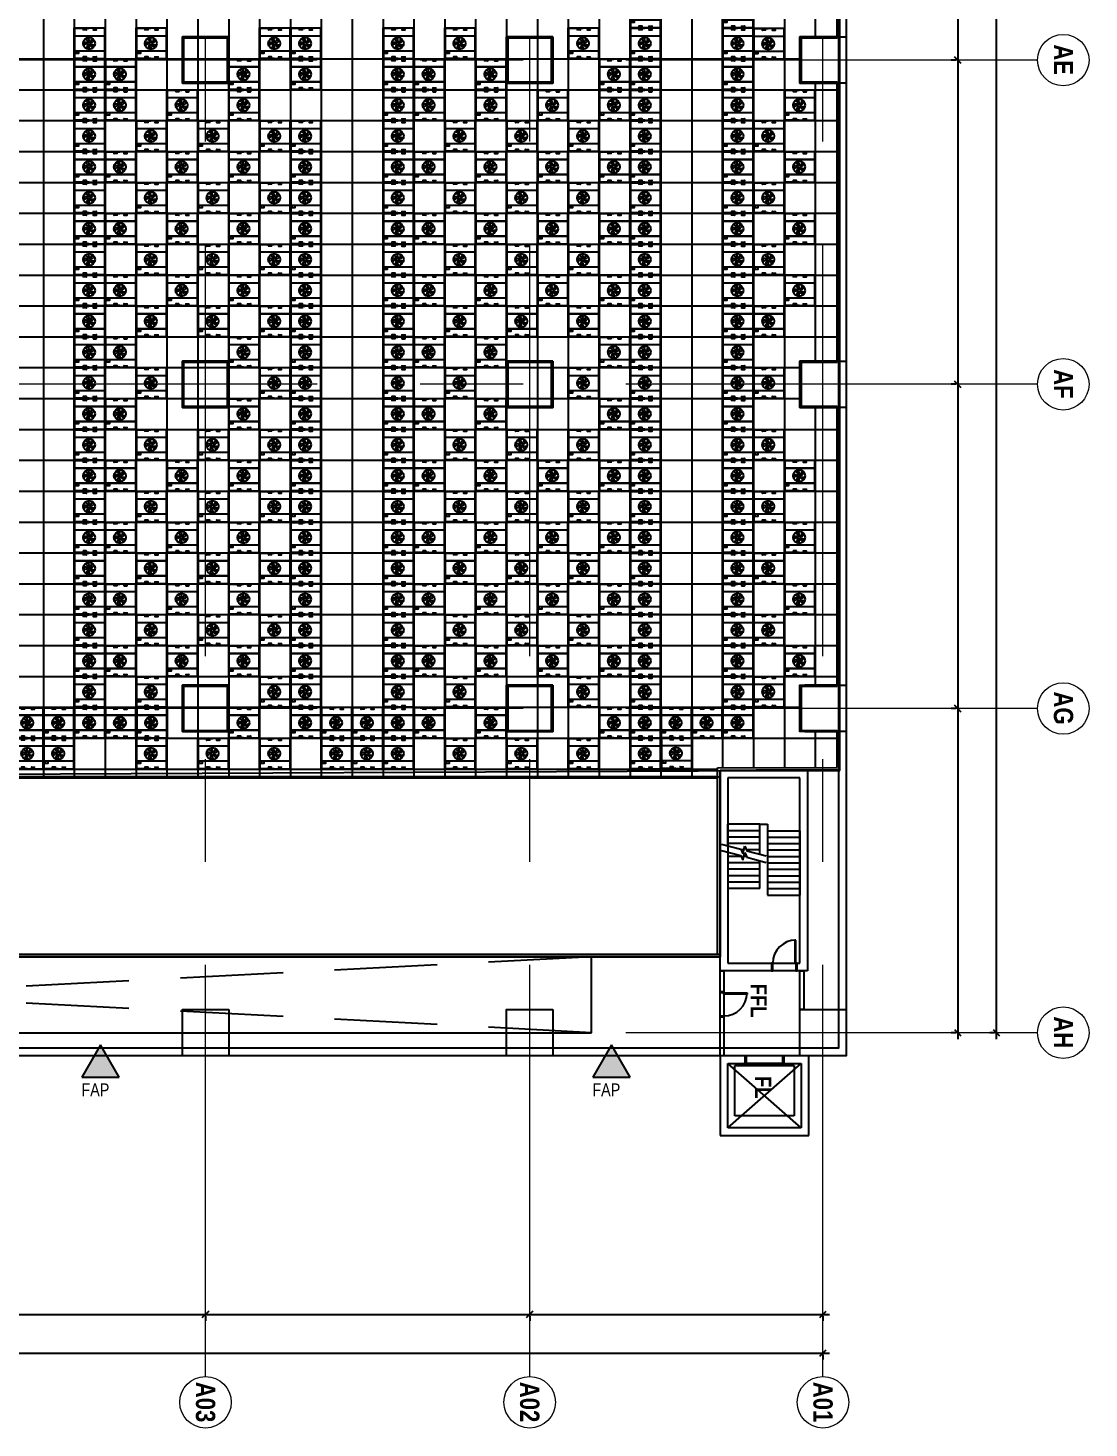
# Model space of a CAD drawing. Extents: x -14231 to 516634, y -267190 to 70805.
# Drawn here: x 271194 to 312435, y -148907 to -94496 of the extents above; entities that cross this region are included whole.
import ezdxf

# ---------------------------------------------------------------- set-up
doc = ezdxf.new("R2010")
doc.units = 0
doc.header["$LTSCALE"] = 8
for name, pattern in [('IDA - Grid Line', [3500, 2000, -500, 500, -500]), ('IDA - Hidden 2-1', [750, 500, -250]), ('Overhead', [992.1875, 595.3125, -396.875])]:
    doc.linetypes.add(name, pattern=pattern)
doc.layers.get('0').update_dxf_attribs({"color": 1, "linetype": 'CONTINUOUS'})
doc.layers.get('Defpoints').update_dxf_attribs({"linetype": 'CONTINUOUS'})
for name, color, linetype in [('000_CTCI_CSA', 7, 'CONTINUOUS'), ('1', 1, 'CONTINUOUS'), ('2', 2, 'CONTINUOUS'), ('AC-DD', 3, 'CONTINUOUS')]:
    doc.layers.add(name, color=color, linetype=linetype)
doc.layers.add('A-_ANOTGRID_E', color=7, linetype='CONTINUOUS', lineweight=9)
doc.layers.add('A-ANOT----_D', color=7, linetype='CONTINUOUS', lineweight=9)
doc.styles.add('Arial', font='arial.ttf', dxfattribs={"width": 0.8, "height": 0.25})
doc.styles.add('Arial Narrow_2', font='ARIALN.TTF', dxfattribs={"width": 0.8, "height": 0.22})
doc.styles.add('Arial Narrow_B', font='ARIALNB.TTF', dxfattribs={"height": 750})
doc.styles.add('Arial Narrow_B_1', font='ARIALNB.TTF', dxfattribs={"height": 625})
doc.dimstyles.new('IDA_-_Arial_-_2_5mm_-_Black_-_Diagonal', dxfattribs={"dimscale": 304.8, "dimtxt": 639.644359, "dimasz": 0.82021, "dimexe": 0.82021, "dimexo": 0.82021, "dimgap": 0, "dimtad": 1, "dimdec": 0, "dimzin": 0, "dimdsep": 46, "dimtxsty": 'Arial Narrow_2', "dimblk1": 'OBLIQUE', "dimblk2": 'OBLIQUE', "dimsah": 1, "dimcen": 0.09, "dimdle": 0.82021, "dimazin": 0, "dimtfac": 1, "dimtdec": 4, "dimtix": 1, "dimtmove": 0, "dimatfit": 3, "dimfxl": 1, "dimtvp": 1, "dimtolj": 1, "dimtzin": 0, "dimarcsym": 2})

# ---------------------------------------------------------------- blocks, each defined once
blk = doc.blocks.new('_Oblique')
at = {"color": 0, "linetype": 'ByBlock', "lineweight": -2}
blk.add_line((-0.5, -0.5), (0.5, 0.5), dxfattribs=at)
blk = doc.blocks.new('*D280')
at = {"layer": 'A-ANOT----_D', "color": 0, "lineweight": -2, "transparency": 16777216}
for p, q in [((308759, -57943), (308582, -57943)), ((308832, -57693), (308832, -133793)), ((308759, -133543), (308582, -133543))]:
    blk.add_line(p, q, dxfattribs=at)
at = {"layer": 'Defpoints', "color": 0, "transparency": 16777216}
for p in [(309009, -57943), (308832, -133543), (309009, -133543)]:
    blk.add_point(p, dxfattribs=at)
at = {"layer": 'A-ANOT----_D', "color": 0, "lineweight": -2, "transparency": 16777216, "xscale": 250, "yscale": 250, "zscale": 250}
for p, rotation in [((308832, -57943), 90), ((308832, -133543), 270)]:
    blk.add_blockref('_Oblique', p, dxfattribs=dict(at, rotation=rotation))
at = {"layer": 'A-ANOT----_D', "color": 0, "transparency": 16777216, "insert": (308832, -95743), "char_height": 0.22, "width": 2375.82, "attachment_point": 5, "rotation": 90, "style": 'Arial Narrow_2'}
blk.add_mtext('\\A1;75600', dxfattribs=at)
blk = doc.blocks.new('*D283')
at = {"layer": '000_CTCI_CSA', "color": 0, "lineweight": -2, "transparency": 16777216}
for p, q in [((307259, -83143), (307082, -83143)), ((307332, -82893), (307332, -95993)), ((307259, -95743), (307082, -95743))]:
    blk.add_line(p, q, dxfattribs=at)
at = {"layer": 'Defpoints', "color": 0, "transparency": 16777216}
for p in [(307509, -83143), (307332, -95743), (307509, -95743)]:
    blk.add_point(p, dxfattribs=at)
at = {"layer": '000_CTCI_CSA', "color": 0, "lineweight": -2, "transparency": 16777216, "xscale": 250, "yscale": 250, "zscale": 250}
for p, rotation in [((307332, -83143), 90), ((307332, -95743), 270)]:
    blk.add_blockref('_Oblique', p, dxfattribs=dict(at, rotation=rotation))
at = {"layer": '000_CTCI_CSA', "color": 0, "transparency": 16777216, "insert": (307332, -89443), "char_height": 0.22, "width": 2375.82, "attachment_point": 5, "rotation": 90, "style": 'Arial Narrow_2'}
blk.add_mtext('\\A1;12600', dxfattribs=at)
blk = doc.blocks.new('*D284')
at = {"layer": '000_CTCI_CSA', "color": 0, "lineweight": -2, "transparency": 16777216}
for p, q in [((307259, -95743), (307082, -95743)), ((307332, -95493), (307332, -108593)), ((307259, -108343), (307082, -108343))]:
    blk.add_line(p, q, dxfattribs=at)
at = {"layer": 'Defpoints', "color": 0, "transparency": 16777216}
for p in [(307509, -95743), (307332, -108343), (307509, -108343)]:
    blk.add_point(p, dxfattribs=at)
at = {"layer": '000_CTCI_CSA', "color": 0, "lineweight": -2, "transparency": 16777216, "xscale": 250, "yscale": 250, "zscale": 250}
for p, rotation in [((307332, -95743), 90), ((307332, -108343), 270)]:
    blk.add_blockref('_Oblique', p, dxfattribs=dict(at, rotation=rotation))
at = {"layer": '000_CTCI_CSA', "color": 0, "transparency": 16777216, "insert": (307332, -102043), "char_height": 0.22, "width": 2375.82, "attachment_point": 5, "rotation": 90, "style": 'Arial Narrow_2'}
blk.add_mtext('\\A1;12600', dxfattribs=at)
blk = doc.blocks.new('*D285')
at = {"layer": '000_CTCI_CSA', "color": 0, "lineweight": -2, "transparency": 16777216}
for p, q in [((307332, -108093), (307332, -121193)), ((307259, -108343), (307082, -108343)), ((307259, -120943), (307082, -120943))]:
    blk.add_line(p, q, dxfattribs=at)
at = {"layer": 'Defpoints', "color": 0, "transparency": 16777216}
for p in [(307509, -108343), (307332, -120943), (307509, -120943)]:
    blk.add_point(p, dxfattribs=at)
at = {"layer": '000_CTCI_CSA', "color": 0, "lineweight": -2, "transparency": 16777216, "xscale": 250, "yscale": 250, "zscale": 250}
for p, rotation in [((307332, -108343), 90), ((307332, -120943), 270)]:
    blk.add_blockref('_Oblique', p, dxfattribs=dict(at, rotation=rotation))
at = {"layer": '000_CTCI_CSA', "color": 0, "transparency": 16777216, "insert": (307332, -114643), "char_height": 0.22, "width": 2375.82, "attachment_point": 5, "rotation": 90, "style": 'Arial Narrow_2'}
blk.add_mtext('\\A1;12600', dxfattribs=at)
blk = doc.blocks.new('*D286')
at = {"layer": '000_CTCI_CSA', "color": 0, "lineweight": -2, "transparency": 16777216}
for p, q in [((307332, -120693), (307332, -133793)), ((307259, -120943), (307082, -120943)), ((307259, -133543), (307082, -133543))]:
    blk.add_line(p, q, dxfattribs=at)
at = {"layer": 'Defpoints', "color": 0, "transparency": 16777216}
for p in [(307509, -120943), (307332, -133543), (307509, -133543)]:
    blk.add_point(p, dxfattribs=at)
at = {"layer": '000_CTCI_CSA', "color": 0, "lineweight": -2, "transparency": 16777216, "xscale": 250, "yscale": 250, "zscale": 250}
for p, rotation in [((307332, -120943), 90), ((307332, -133543), 270)]:
    blk.add_blockref('_Oblique', p, dxfattribs=dict(at, rotation=rotation))
at = {"layer": '000_CTCI_CSA', "color": 0, "transparency": 16777216, "insert": (307332, -127243), "char_height": 0.22, "width": 2375.82, "attachment_point": 5, "rotation": 90, "style": 'Arial Narrow_2'}
blk.add_mtext('\\A1;12600', dxfattribs=at)
blk = doc.blocks.new('*D287')
at = {"layer": 'A-ANOT----_D', "color": 0, "lineweight": -2, "transparency": 16777216}
for p, q in [((227444, -145994), (302344, -145994)), ((227694, -146067), (227694, -146244)), ((302094, -146067), (302094, -146244))]:
    blk.add_line(p, q, dxfattribs=at)
at = {"layer": 'Defpoints', "color": 0, "transparency": 16777216}
for p in [(227694, -145817), (302094, -145817), (302094, -145994)]:
    blk.add_point(p, dxfattribs=at)
at = {"layer": 'A-ANOT----_D', "color": 0, "lineweight": -2, "transparency": 16777216, "xscale": 250, "yscale": 250, "zscale": 250, "rotation": 180}
blk.add_blockref('_Oblique', (227694, -145994), dxfattribs=at)
at = {"layer": 'A-ANOT----_D', "color": 0, "lineweight": -2, "transparency": 16777216, "xscale": 250, "yscale": 250, "zscale": 250}
blk.add_blockref('_Oblique', (302094, -145994), dxfattribs=at)
at = {"layer": 'A-ANOT----_D', "color": 0, "transparency": 16777216, "insert": (264894, -145994), "char_height": 0.22, "width": 2375.82, "attachment_point": 5, "style": 'Arial Narrow_2'}
blk.add_mtext('\\A1;74400', dxfattribs=at)
blk = doc.blocks.new('*D291')
at = {"layer": 'A-ANOT----_D', "color": 0, "lineweight": -2, "transparency": 16777216}
for p, q in [((265244, -144494), (278344, -144494)), ((265494, -144567), (265494, -144744)), ((278094, -144567), (278094, -144744))]:
    blk.add_line(p, q, dxfattribs=at)
at = {"layer": 'Defpoints', "color": 0, "transparency": 16777216}
for p in [(265494, -144317), (278094, -144317), (278094, -144494)]:
    blk.add_point(p, dxfattribs=at)
at = {"layer": 'A-ANOT----_D', "color": 0, "lineweight": -2, "transparency": 16777216, "xscale": 250, "yscale": 250, "zscale": 250, "rotation": 180}
blk.add_blockref('_Oblique', (265494, -144494), dxfattribs=at)
at = {"layer": 'A-ANOT----_D', "color": 0, "lineweight": -2, "transparency": 16777216, "xscale": 250, "yscale": 250, "zscale": 250}
blk.add_blockref('_Oblique', (278094, -144494), dxfattribs=at)
at = {"layer": 'A-ANOT----_D', "color": 0, "transparency": 16777216, "insert": (271794, -144494), "char_height": 0.22, "width": 2375.82, "attachment_point": 5, "style": 'Arial Narrow_2'}
blk.add_mtext('\\A1;12600', dxfattribs=at)
blk = doc.blocks.new('*D292')
at = {"layer": 'A-ANOT----_D', "color": 0, "lineweight": -2, "transparency": 16777216}
for p, q in [((277844, -144494), (290944, -144494)), ((278094, -144567), (278094, -144744)), ((290694, -144567), (290694, -144744))]:
    blk.add_line(p, q, dxfattribs=at)
at = {"layer": 'Defpoints', "color": 0, "transparency": 16777216}
for p in [(278094, -144317), (290694, -144317), (290694, -144494)]:
    blk.add_point(p, dxfattribs=at)
at = {"layer": 'A-ANOT----_D', "color": 0, "lineweight": -2, "transparency": 16777216, "xscale": 250, "yscale": 250, "zscale": 250, "rotation": 180}
blk.add_blockref('_Oblique', (278094, -144494), dxfattribs=at)
at = {"layer": 'A-ANOT----_D', "color": 0, "lineweight": -2, "transparency": 16777216, "xscale": 250, "yscale": 250, "zscale": 250}
blk.add_blockref('_Oblique', (290694, -144494), dxfattribs=at)
at = {"layer": 'A-ANOT----_D', "color": 0, "transparency": 16777216, "insert": (284394, -144494), "char_height": 0.22, "width": 2375.82, "attachment_point": 5, "style": 'Arial Narrow_2'}
blk.add_mtext('\\A1;12600', dxfattribs=at)
blk = doc.blocks.new('*D293')
at = {"layer": 'A-ANOT----_D', "color": 0, "lineweight": -2, "transparency": 16777216}
for p, q in [((290444, -144494), (302344, -144494)), ((290694, -144567), (290694, -144744)), ((302094, -144567), (302094, -144744))]:
    blk.add_line(p, q, dxfattribs=at)
at = {"layer": 'Defpoints', "color": 0, "transparency": 16777216}
for p in [(290694, -144317), (302094, -144317), (302094, -144494)]:
    blk.add_point(p, dxfattribs=at)
at = {"layer": 'A-ANOT----_D', "color": 0, "lineweight": -2, "transparency": 16777216, "xscale": 250, "yscale": 250, "zscale": 250, "rotation": 180}
blk.add_blockref('_Oblique', (290694, -144494), dxfattribs=at)
at = {"layer": 'A-ANOT----_D', "color": 0, "lineweight": -2, "transparency": 16777216, "xscale": 250, "yscale": 250, "zscale": 250}
blk.add_blockref('_Oblique', (302094, -144494), dxfattribs=at)
at = {"layer": 'A-ANOT----_D', "color": 0, "transparency": 16777216, "insert": (296394, -144494), "char_height": 0.22, "width": 2375.82, "attachment_point": 5, "style": 'Arial Narrow_2'}
blk.add_mtext('\\A1;11400', dxfattribs=at)
blk = doc.blocks.new('Grid - 4 mm Dia-V240-PH1 LEVEL 1 - WWTP')
at = {"layer": 'A-_ANOTGRID_E'}
blk.add_circle((0, 0), 4, dxfattribs=at)
blk = doc.blocks.new('FFU-2000')
at = {"layer": 'AC-DD', "color": 6}
for p, q in [((0, 1175), (562, 1175)), ((0, 0), (0, 1175)), ((454, 1121), (333, 1121)), ((454, 1113), (333, 1113)), ((721, 1121), (842, 1121)), ((721, 1113), (842, 1113)), ((1175, 875), (0, 875)), ((1175, 870), (0, 870)), ((0, 305), (1175, 305)), ((0, 300), (1175, 300)), ((562, 0), (0, 0)), ((454, 62), (333, 62)), ((454, 54), (333, 54)), ((721, 62), (842, 62)), ((721, 54), (842, 54))]:
    blk.add_line(p, q, dxfattribs=at)
for points in [[(-12, 1188), (1188, 1188), (1188, -12), (-12, -12)], [(0, 0), (1175, 0), (1175, 1175), (0, 1175)], [(167, 288), (45, 288), (45, 210), (167, 210)]]:
    blk.add_lwpolyline(points, close=True, dxfattribs=at)
for centre, radius in [((560, 588), 233), ((560, 588), 49.2), ((75, 214), 2.87), ((105, 214), 2.87), ((135, 214), 2.87)]:
    blk.add_circle(centre, radius, dxfattribs=at)
for centre, radius, start, end in [((333, 1117), 3.92, 90, 270), ((454, 1117), 3.92, 270, 90), ((721, 1117), 3.92, 90, 270), ((842, 1117), 3.92, 270, 90), ((467, 573), 115, 154.0706, 209.7056), ((418, 313), 315, 71.6702, 99.9682), ((607, 230), 373, 104.9499, 129.9361), ((518, 671), 115, 82.0706, 137.7056), ((234, 432), 373, 32.9499, 57.9361), ((777, 368), 315, 143.6702, 171.9682), ((255, 637), 315, 359.6702, 27.9682), ((732, 905), 373, 248.9499, 273.9361), ((311, 849), 373, 320.9499, 345.9361), ((513, 892), 315, 287.6702, 315.9682), ((626, 653), 115, 10.0706, 65.7056), ((333, 58), 3.92, 90, 270), ((454, 58), 3.92, 270, 90), ((545, 495), 115, 226.0706, 281.7056), ((915, 522), 373, 176.9499, 201.9361), ((836, 726), 315, 215.6702, 243.9682), ((643, 545), 115, 298.0706, 353.7056), ((721, 58), 3.92, 90, 270), ((842, 58), 3.92, 270, 90)]:
    blk.add_arc(centre, radius, start, end, dxfattribs=at)

msp = doc.modelspace()

# ---------------------------------------------------------------- hatches: boundary and pattern name
at = {"layer": '000_CTCI_CSA', "lineweight": 5, "true_color": 0x808080}
for points in [[(273292.2, -135268.3), (274735.6, -135268.3), (274013.9, -134018.3)], [(293152.2, -135268.3), (294595.6, -135268.3), (293873.9, -134018.3)]]:
    msp.add_hatch(color=8, dxfattribs=at).paths.add_polyline_path(points)

# ---------------------------------------------------------------- linework, layer by layer
at = {"layer": '000_CTCI_CSA', "color": 8, "true_color": 0x808080}
for p, q in [((302643.9, -94893.3), (302643.9, -83993.3)), ((302743.9, -94893.3), (302743.9, -83993.3)), ((278993.9, -94843.3), (277193.9, -94843.3)), ((277193.9, -94843.3), (277193.9, -96643.3)), ((278943.9, -94893.3), (277243.9, -94893.3)), ((277243.9, -94893.3), (277243.9, -96593.3)), ((278943.9, -96593.3), (278943.9, -94893.3)), ((278993.9, -96643.3), (278993.9, -94843.3)), ((291593.9, -94843.3), (289793.9, -94843.3)), ((289793.9, -94843.3), (289793.9, -96643.3)), ((291543.9, -94893.3), (289843.9, -94893.3)), ((289843.9, -94893.3), (289843.9, -96593.3)), ((291543.9, -96593.3), (291543.9, -94893.3)), ((291593.9, -96643.3), (291593.9, -94843.3)), ((302643.9, -94843.3), (301193.9, -94843.3)), ((301193.9, -94843.3), (301193.9, -96643.3)), ((302643.9, -94893.3), (301243.9, -94893.3)), ((301243.9, -94893.3), (301243.9, -96593.3)), ((277193.9, -96643.3), (278993.9, -96643.3)), ((277243.9, -96593.3), (278943.9, -96593.3)), ((289793.9, -96643.3), (291593.9, -96643.3)), ((289843.9, -96593.3), (291543.9, -96593.3)), ((301193.9, -96643.3), (302643.9, -96643.3)), ((301243.9, -96593.3), (302643.9, -96593.3)), ((302643.9, -107493.3), (302643.9, -96593.3)), ((302743.9, -107493.3), (302743.9, -96593.3)), ((278993.9, -107443.3), (277193.9, -107443.3)), ((277193.9, -107443.3), (277193.9, -109243.3)), ((278943.9, -107493.3), (277243.9, -107493.3)), ((277243.9, -107493.3), (277243.9, -109193.3)), ((278943.9, -109193.3), (278943.9, -107493.3)), ((278993.9, -109243.3), (278993.9, -107443.3)), ((291593.9, -107443.3), (289793.9, -107443.3)), ((289793.9, -107443.3), (289793.9, -109243.3)), ((291543.9, -107493.3), (289843.9, -107493.3)), ((289843.9, -107493.3), (289843.9, -109193.3)), ((291543.9, -109193.3), (291543.9, -107493.3)), ((291593.9, -109243.3), (291593.9, -107443.3)), ((302643.9, -107443.3), (301193.9, -107443.3)), ((301193.9, -107443.3), (301193.9, -109243.3)), ((302643.9, -107493.3), (301243.9, -107493.3)), ((301243.9, -107493.3), (301243.9, -109193.3)), ((277193.9, -109243.3), (278993.9, -109243.3)), ((277243.9, -109193.3), (278943.9, -109193.3)), ((289793.9, -109243.3), (291593.9, -109243.3)), ((289843.9, -109193.3), (291543.9, -109193.3)), ((301193.9, -109243.3), (302643.9, -109243.3)), ((301243.9, -109193.3), (302643.9, -109193.3)), ((302643.9, -120093.3), (302643.9, -109193.3)), ((302743.9, -120093.3), (302743.9, -109193.3)), ((278993.9, -120043.3), (277193.9, -120043.3)), ((277193.9, -120043.3), (277193.9, -121843.3)), ((278943.9, -120093.3), (277243.9, -120093.3)), ((277243.9, -120093.3), (277243.9, -121793.3)), ((278943.9, -121793.3), (278943.9, -120093.3)), ((278993.9, -121843.3), (278993.9, -120043.3)), ((291593.9, -120043.3), (289793.9, -120043.3)), ((289793.9, -120043.3), (289793.9, -121843.3)), ((291543.9, -120093.3), (289843.9, -120093.3)), ((289843.9, -120093.3), (289843.9, -121793.3)), ((301193.9, -120043.3), (301193.9, -121843.3)), ((302643.9, -120093.3), (301243.9, -120093.3)), ((301243.9, -120093.3), (301243.9, -121793.3)), ((302643.9, -120043.3), (301393.9, -120043.3)), ((277193.9, -121843.3), (278993.9, -121843.3)), ((277243.9, -121793.3), (278943.9, -121793.3)), ((289793.9, -121843.3), (291593.9, -121843.3)), ((289843.9, -121793.3), (291543.9, -121793.3)), ((301243.9, -121793.3), (302643.9, -121793.3)), ((301393.9, -121843.3), (302643.9, -121843.3)), ((302643.9, -123218.3), (302643.9, -121793.3)), ((302743.9, -123343.3), (302743.9, -121793.3)), ((297993.9, -130493.3), (297992, -123244.6)), ((297999.8, -123244.6), (302643.9, -123243.3)), ((298093.9, -131143.3), (298093.9, -123343.3)), ((298093.9, -123343.3), (301493.9, -123343.3)), ((298093.9, -123343.3), (302743.9, -123343.3)), ((298093.9, -123343.3), (298094.1, -130593.3)), ((301493.9, -123343.3), (301493.9, -131143.3)), ((239393.9, -123593.3), (298093.9, -123593.3)), ((239393.9, -123593.3), (297992.1, -123593.3)), ((239393.9, -123643.3), (297992.1, -123643.3)), ((298093.9, -123593.3), (298093.9, -130593.3)), ((301193.9, -123643.3), (298393.9, -123643.3)), ((298393.9, -123643.3), (298393.9, -130843.3)), ((298393.9, -123643.3), (298398, -123643.3)), ((301193.9, -130843.3), (301193.9, -123643.3)), ((298152.4, -126461.2), (298898.2, -126661)), ((298912.4, -126693.3), (298393.9, -126693.3)), ((298898.2, -126661), (298978.5, -126844.3)), ((298978.5, -126844.3), (299059.4, -126542.4)), ((299125.5, -126693.3), (299018.9, -126693.3)), ((299059.4, -126542.4), (299139.7, -126725.7)), ((299139.7, -126725.7), (299885.4, -126925.5)), ((299643.9, -126943.3), (298393.9, -126943.3)), ((299643.9, -127193.3), (298393.9, -127193.3)), ((299643.9, -126943.3), (299643.9, -126860.8)), ((299643.9, -127193.3), (299643.9, -126943.3)), ((299643.9, -127443.3), (299643.9, -127193.3)), ((299643.9, -127443.3), (298393.9, -127443.3)), ((299643.9, -127693.3), (298393.9, -127693.3)), ((299643.9, -127693.3), (299643.9, -127443.3)), ((299643.9, -127943.3), (299643.9, -127693.3)), ((299643.9, -127943.3), (298393.9, -127943.3)), ((300993.9, -129943.3), (300993.9, -130843.3)), ((301043.9, -129943.3), (300993.9, -129943.3)), ((301043.9, -130843.3), (301043.9, -129943.3)), ((239393.9, -130493.3), (298094.1, -130493.3)), ((300993.9, -130093.3), (301043.9, -130093.3)), ((300993.9, -130118.3), (301043.9, -130118.3)), ((300993.9, -130218.3), (301043.9, -130218.3)), ((300993.9, -130243.3), (301043.9, -130243.3)), ((301018.9, -130118.3), (301018.9, -130218.3)), ((293093.9, -130593.3), (236470.7, -130593.3)), ((298093.9, -130593.3), (239393.9, -130593.3)), ((239393.9, -130593.3), (298094.1, -130593.3)), ((293093.9, -133543.3), (293093.9, -130593.3)), ((298393.9, -130843.3), (300143.9, -130843.3)), ((298393.9, -130843.3), (301193.9, -130843.3)), ((300093.9, -130843.3), (300093.9, -131143.3)), ((300143.9, -130843.3), (300093.9, -130843.3)), ((300143.9, -131143.3), (300143.9, -130843.3)), ((300993.9, -130843.3), (301043.9, -130843.3)), ((301043.9, -130843.3), (301043.9, -131143.3)), ((301093.9, -130843.3), (301043.9, -130843.3)), ((301093.9, -131143.3), (301093.9, -130843.3)), ((301493.9, -131143.3), (298093.9, -131143.3)), ((298093.9, -134443.3), (298093.9, -131143.3)), ((298093.9, -131143.3), (298243.9, -131143.3)), ((298243.9, -131143.3), (298243.9, -134443.3)), ((300093.9, -131143.3), (300143.9, -131143.3)), ((301043.9, -131143.3), (301093.9, -131143.3)), ((301193.9, -132643.3), (301193.9, -131143.3)), ((301193.9, -131143.3), (301343.9, -131143.3)), ((301343.9, -131143.3), (301343.9, -132643.3)), ((298093.9, -131993.3), (298093.9, -131943.3)), ((298093.9, -131943.3), (298243.9, -131943.3)), ((298243.9, -131993.3), (298093.9, -131993.3)), ((298243.9, -131943.3), (298243.9, -131993.3)), ((298243.9, -131993.3), (299143.9, -131993.3)), ((298243.9, -132043.3), (298243.9, -131993.3)), ((299143.9, -132043.3), (298243.9, -132043.3)), ((298843.9, -132043.3), (298843.9, -131993.3)), ((298868.9, -132043.3), (298868.9, -131993.3)), ((298968.9, -132018.3), (298868.9, -132018.3)), ((298968.9, -132043.3), (298968.9, -131993.3)), ((298993.9, -132043.3), (298993.9, -131993.3)), ((299143.9, -131993.3), (299143.9, -132043.3)), ((301343.9, -132643.3), (301193.9, -132643.3)), ((298093.9, -132943.3), (298093.9, -132893.3)), ((298093.9, -132893.3), (298243.9, -132893.3)), ((298243.9, -132943.3), (298093.9, -132943.3)), ((298243.9, -132893.3), (298243.9, -132943.3)), ((236470.7, -133543.3), (293093.9, -133543.3)), ((274013.9, -134018.3), (273292.2, -135268.3)), ((274013.9, -134018.3), (273292.2, -135268.3)), ((274735.6, -135268.3), (274013.9, -134018.3)), ((274735.6, -135268.3), (274013.9, -134018.3)), ((293873.9, -134018.3), (293152.2, -135268.3)), ((293873.9, -134018.3), (293152.2, -135268.3)), ((294595.6, -135268.3), (293873.9, -134018.3)), ((294595.6, -135268.3), (293873.9, -134018.3)), ((301543.9, -134443.3), (298093.9, -134443.3)), ((298093.9, -134443.3), (298093.9, -137543.3)), ((298243.9, -134443.3), (298093.9, -134443.3)), ((298393.9, -134743.3), (301243.9, -134743.3)), ((298393.9, -137243.3), (298393.9, -134743.3)), ((298393.9, -137243.3), (301243.9, -134743.3)), ((301243.9, -137243.3), (298393.9, -134743.3)), ((298668.9, -134823.3), (300968.9, -134823.3)), ((298668.9, -136773.3), (298668.9, -134823.3)), ((298778.9, -134773.3), (299818.9, -134773.3)), ((298778.9, -134808.3), (298778.9, -134773.3)), ((299818.9, -134808.3), (298778.9, -134808.3)), ((299818.9, -134743.3), (299023.9, -134743.3)), ((299023.9, -134743.3), (299023.9, -134753.3)), ((299023.9, -134753.3), (299818.9, -134753.3)), ((299118.9, -134443.3), (299053.9, -134443.3)), ((299053.9, -134443.3), (299053.9, -134743.3)), ((299053.9, -134743.3), (299118.9, -134743.3)), ((299118.9, -134743.3), (299118.9, -134443.3)), ((299818.9, -134753.3), (299818.9, -134743.3)), ((300613.9, -134743.3), (299818.9, -134743.3)), ((299818.9, -134743.3), (299818.9, -134753.3)), ((299818.9, -134753.3), (300613.9, -134753.3)), ((299818.9, -134773.3), (299818.9, -134808.3)), ((300858.9, -134773.3), (299818.9, -134773.3)), ((299818.9, -134773.3), (299818.9, -134808.3)), ((299818.9, -134808.3), (300858.9, -134808.3)), ((300583.9, -134443.3), (300518.9, -134443.3)), ((300518.9, -134443.3), (300518.9, -134743.3)), ((300518.9, -134743.3), (300583.9, -134743.3)), ((300583.9, -134743.3), (300583.9, -134443.3)), ((300613.9, -134753.3), (300613.9, -134743.3)), ((300858.9, -134808.3), (300858.9, -134773.3)), ((300968.9, -134823.3), (300968.9, -136773.3)), ((301243.9, -134743.3), (301243.9, -137243.3)), ((301543.9, -137543.3), (301543.9, -134443.3)), ((273292.2, -135268.3), (274735.6, -135268.3)), ((273292.2, -135268.3), (274735.6, -135268.3)), ((293152.2, -135268.3), (294595.6, -135268.3)), ((293152.2, -135268.3), (294595.6, -135268.3)), ((300968.9, -136773.3), (298668.9, -136773.3)), ((298093.9, -137543.3), (301543.9, -137543.3)), ((301243.9, -137243.3), (298393.9, -137243.3))]:
    msp.add_line(p, q, dxfattribs=at)
at = {"layer": '000_CTCI_CSA', "color": 8, "lineweight": 35, "true_color": 0x808080}
for p, q in [((299493.9, -123343.3), (302743.9, -123343.3)), ((239393.9, -123593.3), (297992.1, -123593.4))]:
    msp.add_line(p, q, dxfattribs=at)
at = {"layer": '000_CTCI_CSA', "color": 8, "linetype": 'Overhead', "true_color": 0x808080}
for p, q in [((299643.9, -125443.3), (298393.9, -125443.3)), ((298393.9, -126275.9), (298393.9, -125443.3)), ((299643.9, -125443.3), (299943.9, -125443.3)), ((299643.9, -126610.8), (299643.9, -125443.3)), ((299943.9, -125443.3), (299943.9, -125693.3)), ((298152.4, -126211.2), (298898.2, -126411)), ((299643.9, -125693.3), (298393.9, -125693.3)), ((299643.9, -125943.3), (298393.9, -125943.3)), ((299643.9, -126193.3), (298393.9, -126193.3)), ((299943.9, -125693.3), (301193.9, -125693.3)), ((299943.9, -125693.3), (299943.9, -128193.3)), ((299943.9, -125943.3), (301193.9, -125943.3)), ((299943.9, -126193.3), (301193.9, -126193.3)), ((301193.9, -125693.3), (301193.9, -128193.3)), ((298898.2, -126411), (298978.5, -126594.3)), ((299018.9, -126443.3), (298912.4, -126443.3)), ((298978.5, -126594.3), (299059.4, -126292.4)), ((299059.4, -126292.4), (299139.7, -126475.7)), ((299643.9, -126443.3), (299125.5, -126443.3)), ((299139.7, -126475.7), (299885.4, -126675.5)), ((299943.9, -126443.3), (301193.9, -126443.3)), ((299943.9, -126693.3), (301193.9, -126693.3)), ((299943.9, -126943.3), (301193.9, -126943.3)), ((299943.9, -127193.3), (301193.9, -127193.3)), ((299943.9, -127443.3), (301193.9, -127443.3)), ((299943.9, -127693.3), (301193.9, -127693.3)), ((299943.9, -127943.3), (301193.9, -127943.3)), ((299943.9, -128193.3), (301193.9, -128193.3))]:
    msp.add_line(p, q, dxfattribs=at)
at = {"layer": '000_CTCI_CSA', "color": 8, "linetype": 'IDA - Hidden 2-1', "true_color": 0x808080}
for p, q in [((293093.9, -130593.3), (236470.7, -133543.3)), ((293093.9, -133543.3), (236470.7, -130593.3))]:
    msp.add_line(p, q, dxfattribs=at)
at = {"layer": '000_CTCI_CSA', "color": 8, "true_color": 0x808080}
for points in [[(302993.9, -57043.3), (302993.9, -134443.3), (226793.9, -134443.3), (226793.9, -57043.3)], [(302693.9, -57343.3), (302693.9, -134143.3), (227093.9, -134143.3), (227093.9, -57343.3)], [(278993.9, -94843.3), (278993.9, -96643.3), (277193.9, -96643.3), (277193.9, -94843.3)], [(291593.9, -94843.3), (291593.9, -96643.3), (289793.9, -96643.3), (289793.9, -94843.3)], [(302993.9, -94843.3), (302993.9, -96643.3), (301193.9, -96643.3), (301193.9, -94843.3)], [(278993.9, -107443.3), (278993.9, -109243.3), (277193.9, -109243.3), (277193.9, -107443.3)], [(291593.9, -107443.3), (291593.9, -109243.3), (289793.9, -109243.3), (289793.9, -107443.3)], [(302993.9, -107443.3), (302993.9, -109243.3), (301193.9, -109243.3), (301193.9, -107443.3)], [(278993.9, -120043.3), (278993.9, -121843.3), (277193.9, -121843.3), (277193.9, -120043.3)], [(302993.9, -120043.3), (302993.9, -121843.3), (301193.9, -121843.3), (301193.9, -120043.3)], [(278993.9, -132643.3), (278993.9, -134443.3), (277193.9, -134443.3), (277193.9, -132643.3)], [(291593.9, -132643.3), (291593.9, -134443.3), (289793.9, -134443.3), (289793.9, -132643.3)], [(302993.9, -132643.3), (302993.9, -134443.3), (301193.9, -134443.3), (301193.9, -132643.3)]]:
    msp.add_lwpolyline(points, close=True, dxfattribs=at)
for centre, start, end in [((301043.9, -130843.3), 90, 180), ((301043.9, -130843.3), 90, 180), ((298243.9, -131993.3), 270, 0), ((298243.9, -131993.3), 270, 0)]:
    msp.add_arc(centre, 900, start, end, dxfattribs=at)
at = {"layer": '1', "color": 8, "true_color": 0x808080}
for p, q in [((295793.9, -60593.3), (295793.9, -123593.4)), ((296993.9, -60593.3), (296993.9, -123593.4)), ((298193.9, -60593.3), (298193.9, -123244.5)), ((299393.9, -60593.3), (299393.9, -123244.2)), ((300593.9, -60593.3), (300593.9, -123243.9)), ((271793.9, -71696.2), (271793.9, -123593.4)), ((272993.9, -71696.2), (272993.9, -123593.4)), ((274193.9, -71696.2), (274193.9, -123593.4)), ((275393.9, -71696.2), (275393.9, -123593.4)), ((276593.9, -71696.2), (276593.9, -123593.4)), ((277793.9, -71696.2), (277793.9, -123593.4)), ((278993.9, -71464.7), (278993.9, -123593.4)), ((280193.9, -71696.2), (280193.9, -123593.4)), ((281393.9, -71696.2), (281393.9, -123593.4)), ((282593.9, -71696.2), (282593.9, -123593.4)), ((283793.9, -71696.2), (283793.9, -123593.4)), ((284993.9, -71696.2), (284993.9, -123593.4)), ((286193.9, -71696.2), (286193.9, -123593.4)), ((287393.9, -71696.2), (287393.9, -123593.4)), ((288593.9, -71696.2), (288593.9, -123593.4)), ((289793.9, -71696.2), (289793.9, -123593.4)), ((290993.9, -71696.2), (290993.9, -123593.4)), ((292193.9, -71696.2), (292193.9, -123593.4)), ((293393.9, -71696.2), (293393.9, -123593.4)), ((294593.9, -71696.2), (294593.9, -123593.4)), ((301793.9, -84043.3), (301793.9, -94843.3)), ((234893.9, -95696.2), (301193.9, -95696.2)), ((301793.9, -96643.3), (301793.9, -107443.3)), ((234893.9, -96896.2), (302643.9, -96896.2)), ((234893.9, -98096.2), (302643.9, -98096.2)), ((234893.9, -99296.2), (302643.9, -99296.2)), ((234893.9, -100496.2), (302643.9, -100496.2)), ((234893.9, -101696.2), (302643.9, -101696.2)), ((234893.9, -102896.2), (302643.9, -102896.2)), ((234893.9, -104096.2), (302643.9, -104096.2)), ((234893.9, -105296.2), (302643.9, -105296.2)), ((234893.9, -106496.2), (302643.9, -106496.2)), ((234893.9, -107696.2), (301193.9, -107696.2)), ((234893.9, -108896.2), (301193.9, -108896.2)), ((301793.9, -109243.3), (301793.9, -120043.3)), ((234893.9, -110096.2), (302643.9, -110096.2)), ((234893.9, -111296.2), (302643.9, -111296.2)), ((234893.9, -112496.2), (302643.9, -112496.2)), ((234893.9, -113696.2), (302643.9, -113696.2)), ((234893.9, -114896.2), (302643.9, -114896.2)), ((234893.9, -116096.2), (302643.9, -116096.2)), ((234893.9, -117296.2), (302643.9, -117296.2)), ((234893.9, -118496.2), (302643.9, -118496.2)), ((234893.9, -119696.2), (302643.9, -119696.2)), ((241193.9, -120896.2), (301193.9, -120896.2)), ((301793.9, -121843.3), (301793.9, -123243.6)), ((239393.9, -122096.2), (302644, -122096.2)), ((239393.9, -123296.2), (297992, -123296.2))]:
    msp.add_line(p, q, dxfattribs=at)
msp.add_lwpolyline([(227093.9, -67193.3), (227093.9, -87593.3), (234913.7, -87543.1), (234843.9, -120043.3), (239393.9, -120043.3), (239393.9, -123643.3), (302743.9, -123343.3), (302743.9, -60543.3), (294843.9, -60593.3), (294852.9, -71452.9), (255543, -71485.5), (255539.8, -65143.3), (251990.7, -65143.3), (251990.7, -69643.3), (253793.9, -69643.3), (253793.9, -71443.3), (240294, -71493.3), (240343.9, -67190.4), (227093.9, -67193.3)], dxfattribs=at)
at = {"layer": '2', "color": 8, "true_color": 0x808080}
for p, q in [((291543.9, -121793.3), (291543.9, -120093.3)), ((291593.9, -121843.3), (291593.9, -120043.3))]:
    msp.add_line(p, q, dxfattribs=at)
msp.add_lwpolyline([(291593.9, -120043.3), (291593.9, -121843.3), (289793.9, -121843.3), (289793.9, -120043.3)], close=True, dxfattribs=at)
at = {"layer": 'A-_ANOTGRID_E', "color": 8, "linetype": 'IDA - Grid Line', "true_color": 0x808080}
for p, q in [((302093.9, -146907.4), (302093.9, -47898.2)), ((278093.9, -146907.4), (278093.9, -71465.3)), ((290693.9, -146907.4), (290693.9, -71696.2)), ((310434.5, -95743.3), (222924.6, -95743.3)), ((310434.5, -108343.3), (222924.6, -108343.3)), ((310434.5, -120943.3), (222924.6, -120943.3)), ((310434.5, -133543.3), (222924.6, -133543.3))]:
    msp.add_line(p, q, dxfattribs=at)

# ---------------------------------------------------------------- block references
at = {"layer": 'A-_ANOTGRID_E', "color": 8, "lineweight": 5, "true_color": 0x808080, "xscale": 249.9999999999999, "yscale": 249.9999999999999, "zscale": 249.9999999999999, "rotation": 89.99999999999999}
for p in [(311434.5, -95743.3), (311434.5, -108343.3), (311434.5, -120943.3), (311434.5, -133543.3)]:
    msp.add_blockref('Grid - 4 mm Dia-V240-PH1 LEVEL 1 - WWTP', p, dxfattribs=at)
at = {"layer": 'A-_ANOTGRID_E', "color": 8, "lineweight": 5, "true_color": 0x808080, "xscale": 250.0000000000007, "yscale": 250.0000000000007, "zscale": 250.0000000000007}
for p in [(278093.9, -147907.4), (290693.9, -147907.4), (302093.9, -147907.4)]:
    msp.add_blockref('Grid - 4 mm Dia-V240-PH1 LEVEL 1 - WWTP', p, dxfattribs=at)
at = {"layer": 'AC-DD'}
for p in [(294606.4, -94483.7), (298206.4, -94483.7), (273006.4, -95683.7), (275406.4, -95683.7), (280206.4, -95683.7), (281406.4, -95683.7), (285006.4, -95683.7), (287406.4, -95683.7), (292206.4, -95683.7), (294606.4, -95683.7), (298206.4, -95683.7), (299406.4, -95696.2), (273006.4, -96883.7), (274206.4, -96883.7), (279006.4, -96883.7), (281406.4, -96883.7), (285006.4, -96883.7), (286206.4, -96883.7), (288606.4, -96883.7), (293406.4, -96883.7), (294606.4, -96883.7), (298206.4, -96883.7), (273006.4, -98083.7), (274206.4, -98083.7), (276606.4, -98083.7), (279006.4, -98083.7), (285006.4, -98083.7), (286206.4, -98083.7), (288606.4, -98083.7), (291006.4, -98083.7), (293406.4, -98083.7), (294606.4, -98083.7), (298206.4, -98083.7), (300606.4, -98083.7), (273006.4, -99283.7), (275406.4, -99283.7), (277806.4, -99283.7), (280206.4, -99283.7), (281406.4, -99283.7), (285006.4, -99283.7), (287406.4, -99283.7), (289806.4, -99283.7), (292206.4, -99283.7), (294606.4, -99283.7), (298206.4, -99283.7), (299406.4, -99283.7), (273006.4, -100483.7), (274206.4, -100483.7), (276606.4, -100483.7), (279006.4, -100483.7), (281406.4, -100483.7), (285006.4, -100483.7), (286206.4, -100483.7), (288606.4, -100483.7), (291006.4, -100483.7), (293406.4, -100483.7), (294606.4, -100483.7), (298206.4, -100483.7), (300606.4, -100483.7), (273006.4, -101683.7), (275406.4, -101683.7), (277806.4, -101683.7), (280206.4, -101683.7), (281406.4, -101683.7), (285006.4, -101683.7), (287406.4, -101683.7), (289806.4, -101683.7), (292206.4, -101683.7), (294606.4, -101683.7), (298206.4, -101683.7), (299406.4, -101683.7), (273006.4, -102883.7), (274206.4, -102883.7), (276606.4, -102883.7), (279006.4, -102883.7), (281406.4, -102883.7), (285006.4, -102883.7), (286206.4, -102883.7), (288606.4, -102883.7), (291006.4, -102883.7), (293406.4, -102883.7), (294606.4, -102883.7), (298206.4, -102883.7), (300606.4, -102883.7), (273006.4, -104083.7), (275406.4, -104083.7), (277806.4, -104083.7), (280206.4, -104083.7), (281406.4, -104083.7), (285006.4, -104083.7), (287406.4, -104083.7), (289806.4, -104083.7), (292206.4, -104083.7), (294606.4, -104083.7), (298206.4, -104083.7), (299406.4, -104083.7), (273006.4, -105283.7), (274206.4, -105283.7), (276606.4, -105283.7), (279006.4, -105283.7), (281406.4, -105283.7), (285006.4, -105283.7), (286206.4, -105283.7), (288606.4, -105283.7), (291006.4, -105283.7), (293406.4, -105283.7), (294606.4, -105283.7), (298206.4, -105283.7), (300606.4, -105283.7), (273006.4, -106483.7), (275406.4, -106483.7), (277806.4, -106483.7), (280206.4, -106483.7), (281406.4, -106483.7), (285006.4, -106483.7), (287406.4, -106483.7), (289806.4, -106483.7), (292206.4, -106483.7), (294606.4, -106483.7), (298206.4, -106483.7), (299406.4, -106483.7), (273006.4, -107683.7), (274206.4, -107683.7), (279006.4, -107683.7), (281406.4, -107683.7), (285006.4, -107683.7), (286206.4, -107683.7), (288606.4, -107683.7), (293406.4, -107683.7), (294606.4, -107683.7), (298206.4, -107683.7), (273006.4, -108883.7), (275406.4, -108883.7), (280206.4, -108883.7), (281406.4, -108883.7), (285006.4, -108883.7), (287406.4, -108883.7), (292206.4, -108883.7), (294606.4, -108883.7), (298206.4, -108883.7), (299406.4, -108883.7), (273006.4, -110083.7), (274206.4, -110083.7), (279006.4, -110083.7), (281406.4, -110083.7), (285006.4, -110083.7), (286206.4, -110083.7), (288606.4, -110083.7), (293406.4, -110083.7), (294606.4, -110083.7), (298206.4, -110083.7), (273006.4, -111283.7), (275406.4, -111283.7), (277806.4, -111283.7), (277806.4, -111283.7), (280206.4, -111283.7), (281406.4, -111283.7), (285006.4, -111283.7), (287406.4, -111283.7), (289806.4, -111283.7), (292206.4, -111283.7), (294606.4, -111283.7), (298206.4, -111283.7), (299406.4, -111283.7), (273006.4, -112483.7), (274206.4, -112483.7), (276606.4, -112483.7), (279006.4, -112483.7), (281406.4, -112483.7), (285006.4, -112483.7), (286206.4, -112483.7), (288606.4, -112483.7), (291006.4, -112483.7), (293406.4, -112483.7), (294606.4, -112483.7), (298206.4, -112483.7), (300606.4, -112483.7), (273006.4, -113683.7), (275406.4, -113683.7), (277806.4, -113683.7), (280206.4, -113683.7), (281406.4, -113683.7), (285006.4, -113683.7), (287406.4, -113683.7), (289806.4, -113683.7), (292206.4, -113683.7), (294606.4, -113683.7), (298206.4, -113683.7), (299406.4, -113683.7), (273006.4, -114883.7), (274206.4, -114883.7), (276606.4, -114883.7), (279006.4, -114883.7), (281406.4, -114883.7), (285006.4, -114883.7), (286206.4, -114883.7), (288606.4, -114883.7), (291006.4, -114883.7), (293406.4, -114883.7), (294606.4, -114883.7), (298206.4, -114883.7), (300606.4, -114883.7), (273006.4, -116083.7), (275406.4, -116083.7), (277806.4, -116083.7), (280206.4, -116083.7), (281406.4, -116083.7), (285006.4, -116083.7), (287406.4, -116083.7), (289806.4, -116083.7), (292206.4, -116083.7), (294606.4, -116083.7), (298206.4, -116083.7), (299406.4, -116083.7), (273006.4, -117283.7), (274206.4, -117283.7), (276606.4, -117283.7), (279006.4, -117283.7), (281406.4, -117283.7), (285006.4, -117283.7), (286206.4, -117283.7), (288606.4, -117283.7), (291006.4, -117283.7), (293406.4, -117283.7), (294606.4, -117283.7), (298206.4, -117283.7), (300606.4, -117283.7), (273006.4, -118483.7), (275406.4, -118483.7), (277806.4, -118483.7), (280206.4, -118483.7), (281406.4, -118483.7), (285006.4, -118483.7), (287406.4, -118483.7), (289806.4, -118483.7), (292206.4, -118483.7), (294606.4, -118483.7), (298206.4, -118483.7), (299406.4, -118483.7), (273006.4, -119683.7), (274206.4, -119683.7), (276606.4, -119683.7), (279006.4, -119683.7), (281406.4, -119683.7), (285006.4, -119683.7), (286206.4, -119683.7), (288606.4, -119683.7), (291006.4, -119683.7), (293406.4, -119683.7), (294606.4, -119683.7), (298206.4, -119683.7), (300606.4, -119683.7), (273006.4, -120883.7), (275406.4, -120883.7), (280206.4, -120883.7), (281406.4, -120883.7), (285006.4, -120883.7), (287406.4, -120883.7), (292206.4, -120883.7), (294606.4, -120883.7), (298206.4, -120883.7), (299406.4, -120883.7), (270606.4, -122083.7), (271806.4, -122083.7), (273006.4, -122083.7), (274206.4, -122083.7), (275418.9, -122083.7), (279006.4, -122083.7), (281406.4, -122083.7), (282606.4, -122083.7), (283806.4, -122083.7), (285006.4, -122083.7), (286206.4, -122083.7), (288606.4, -122083.7), (293406.4, -122083.7), (294606.4, -122083.7), (295806.4, -122083.7), (297006.4, -122083.7), (298206.4, -122083.7), (270606.4, -123283.7), (271806.4, -123283.7), (275406.4, -123283.7), (277806.4, -123283.7), (280206.4, -123283.7), (282606.4, -123283.7), (283806.4, -123283.7), (285006.4, -123283.7), (287406.4, -123283.7), (289806.4, -123283.7), (292206.4, -123283.7), (294606.4, -123283.7), (295818.9, -123271.2)]:
    msp.add_blockref('FFU-2000', p, dxfattribs=at)

# ---------------------------------------------------------------- texts
at = {"layer": '000_CTCI_CSA', "color": 8, "true_color": 0x808080, "style": 'Arial Narrow_B_1'}
for s, p in [('FFL', (299284.6, -131640.7)), ('FL', (299455.8, -135225.1))]:
    msp.add_text(s, height=625, rotation=270, dxfattribs=at).set_placement(p)
at = {"layer": '000_CTCI_CSA', "color": 8, "true_color": 0x808080, "style": 'Arial', "width": 0.8}
for p in [(273269.2, -136013.8), (293129.2, -136013.8)]:
    msp.add_text('FAP', height=500, dxfattribs=at).set_placement(p)
at = {"layer": 'A-_ANOTGRID_E', "color": 8, "true_color": 0x808080, "char_height": 750, "attachment_point": 1, "rotation": 270, "style": 'Arial Narrow_B'}
for s, insert, width in [('AE', (311818.8, -95131.2), 1463.08), ('AF', (311818.8, -107756.2), 1402.953), ('AG', (311818.8, -120282.4), 1583.333), ('AH', (311818.8, -132907.4), 1523.206), ('A03', (278471.4, -147111.3), 1924.05), ('A02', (291071.4, -147111.3), 1924.05), ('A01', (302471.4, -147111.3), 1924.05)]:
    msp.add_mtext(s, dxfattribs=dict(at, insert=insert, width=width))

# ---------------------------------------------------------------- dimensions: what is measured, and where the dimension line sits
at = {"layer": '000_CTCI_CSA', "color": 8, "true_color": 0x808080}
for base, p1, p2, picture, middle in [((307332.4, -95743.3), (307509.2, -83143.3), (307509.2, -95743.3), '*D283', (307332.3, -89443.3)), ((307332.4, -108343.3), (307509.2, -95743.3), (307509.2, -108343.3), '*D284', (307332.3, -102043.3)), ((307332.4, -120943.3), (307509.2, -108343.3), (307509.2, -120943.3), '*D285', (307332.3, -114643.3)), ((307332.4, -133543.3), (307509.2, -120943.3), (307509.2, -133543.3), '*D286', (307332.3, -127243.3))]:
    dim = msp.add_linear_dim(base=base, p1=p1, p2=p2, angle=270, dimstyle='IDA_-_Arial_-_2_5mm_-_Black_-_Diagonal', override={"dimpost": '<>', "dimfxl": 12600}, dxfattribs=at)
    dim.commit()
    dim.dimension.update_dxf_attribs({"geometry": picture, "text_midpoint": middle})
at = {"layer": 'A-ANOT----_D', "color": 8, "true_color": 0x808080}
dim = msp.add_linear_dim(base=(308832.4, -133543.3), p1=(309009.2, -57943.3), p2=(309009.2, -133543.3), angle=270, dimstyle='IDA_-_Arial_-_2_5mm_-_Black_-_Diagonal', override={"dimpost": '<>', "dimfxl": 75600}, dxfattribs=at)
dim.commit()
dim.dimension.update_dxf_attribs({"geometry": '*D280', "text_midpoint": (308832.3, -95743.3)})
for base, p1, p2, override, picture, middle in [((278093.9, -144494.1), (265493.9, -144317.4), (278093.9, -144317.4), {"dimpost": '<>', "dimfxl": 12600}, '*D291', (271793.9, -144494)), ((290693.9, -144494.1), (278093.9, -144317.4), (290693.9, -144317.4), {"dimpost": '<>', "dimfxl": 12600}, '*D292', (284393.9, -144494)), ((302093.9, -144494.1), (290693.9, -144317.4), (302093.9, -144317.4), {"dimpost": '<>', "dimfxl": 11600}, '*D293', (296393.9, -144494)), ((302093.9, -145994.1), (227693.9, -145817.4), (302093.9, -145817.4), {"dimpost": '<>', "dimfxl": 74600}, '*D287', (264893.9, -145994))]:
    dim = msp.add_linear_dim(base=base, p1=p1, p2=p2, dimstyle='IDA_-_Arial_-_2_5mm_-_Black_-_Diagonal', override=override, dxfattribs=at)
    dim.commit()
    dim.dimension.update_dxf_attribs({"geometry": picture, "text_midpoint": middle})

doc.saveas('drawing.dxf')
